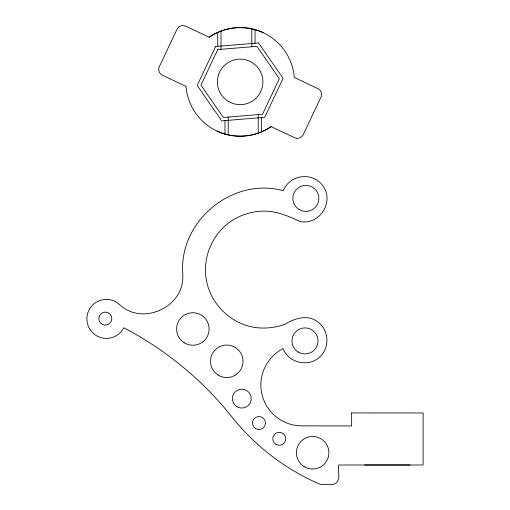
<?xml version="1.0" encoding="UTF-8"?>
<svg xmlns="http://www.w3.org/2000/svg" width="510" height="510" viewBox="0 0 510 510"><rect width="100%" height="100%" fill="white"/><g stroke="black" fill="none" stroke-linecap="round" stroke-linejoin="round"><path stroke-width="0.76" d="M209.196 37.23A54.347 54.347 0 0 1 294.315 77.437L318.591 88.969A6.502 6.502 0 0 1 319.509 89.69L319.713 89.894A6.502 6.502 0 0 1 321.549 94.375L321.549 94.669A6.502 6.502 0 0 1 320.93 97.2L303.272 134.589A6.502 6.502 0 0 1 297.145 138.306L296.858 138.286A6.502 6.502 0 0 1 294.614 137.687L271.097 126.582A54.347 54.347 0 0 1 185.984 86.375L162.206 75.136A6.502 6.502 0 0 1 161.46 74.677L161.23 74.498A6.502 6.502 0 0 1 158.763 68.85L158.795 68.563A6.502 6.502 0 0 1 159.362 66.606L177.027 29.223A6.502 6.502 0 0 1 183.727 25.551L184.014 25.596A6.502 6.502 0 0 1 184.869 25.806L209.196 37.23C224.904 26.399 246.088 24.646 263.358 32.761M271.097 126.582C255.389 137.413 234.205 139.16 216.935 131.044M364.586 464.992L410.097 465.024M261.445 117.593L261.445 131.784M258.207 114.61L258.207 132.951M255.045 29.688L255.045 43.235M251.806 28.993L251.806 46.754M228.225 117.083L228.225 134.767M224.98 120.596L224.98 134.022M221.021 31.244L221.021 49.291M217.783 32.404L217.783 46.308M351.651 412.928L351.632 425.933L301.722 425.869A40.877 40.877 0 0 1 283.12 348.611C288.685 363.611 310.252 367.882 320.873 355.77C329.849 346.551 328.663 330.289 318.469 322.435C308.269 313.975 295.137 318.068 284.937 324.271C275.578 327.726 265.461 328.803 255.567 327.547C231.827 324.322 211.567 305.235 206.728 281.807C201.915 259.947 211.019 236.053 228.958 222.755C238.221 215.877 249.396 211.918 260.903 211.21C274.75 210.216 287.685 215.73 299.937 221.455C318.833 225.783 334.483 202.419 323.302 186.494C313.357 171.379 289.954 174.178 283.248 190.702C232.292 176.638 178.627 221.378 182.803 273.895A38.377 38.377 0 0 1 182.829 276.178C183.81 306.982 142.972 325.852 120.143 305.139A38.377 38.377 0 0 1 117.874 303.125A19.508 19.508 0 0 0 90.047 308.263A19.508 19.508 0 0 0 96.632 335.778A19.508 19.508 0 0 0 123.771 327.764C165.552 349.516 202.68 380.141 231.986 417.027A226.905 226.905 0 0 0 320.599 484.5C325.794 483.556 332.112 486.451 336.587 482.696C340.756 477.838 337.575 470.704 338.595 464.992L423.102 464.992L423.109 412.985L351.651 412.928M215.609 46.486L197.204 85.444L221.742 120.864L264.684 117.325L283.088 78.361L258.551 42.948L215.609 46.486M217.744 49.572L200.946 85.138L223.348 117.472L262.548 114.24L279.346 78.674L256.951 46.34L217.744 49.572M184.295 342.79A16.256 16.256 0 0 0 209.113 329.492A16.256 16.256 0 0 0 185.187 314.651A16.256 16.256 0 0 0 184.295 342.79M218.191 375.105A16.256 16.256 0 0 0 243.009 361.807A16.256 16.256 0 0 0 219.083 346.966A16.256 16.256 0 0 0 218.191 375.105M304.062 466.561A16.256 16.256 0 0 0 328.873 453.262A16.256 16.256 0 0 0 304.948 438.421A16.256 16.256 0 0 0 304.062 466.561M236.767 406.597A9.435 9.435 0 0 0 251.226 398.986A9.435 9.435 0 0 0 237.411 390.271A9.435 9.435 0 0 0 236.767 406.597M255.701 428.636A6.502 6.502 0 0 0 265.481 423.051A6.502 6.502 0 0 0 255.752 417.378A6.502 6.502 0 0 0 255.701 428.636M275.974 444.414A6.502 6.502 0 0 0 285.753 438.823A6.502 6.502 0 0 0 276.025 433.149A6.502 6.502 0 0 0 275.974 444.414M102.057 324.207A6.502 6.502 0 0 0 111.837 318.623A6.502 6.502 0 0 0 102.108 312.949A6.502 6.502 0 0 0 102.057 324.207M298.452 352.142A13.005 13.005 0 0 0 318.004 340.967A13.005 13.005 0 0 0 298.548 329.619A13.005 13.005 0 0 0 298.452 352.142M299.306 209.642A13.005 13.005 0 0 0 318.865 198.466A13.005 13.005 0 0 0 299.408 187.119A13.005 13.005 0 0 0 299.306 209.642M228.588 101.503A22.759 22.759 0 0 0 262.905 82.116A22.759 22.759 0 0 0 228.952 62.093A22.759 22.759 0 0 0 228.588 101.503"/></g></svg>
